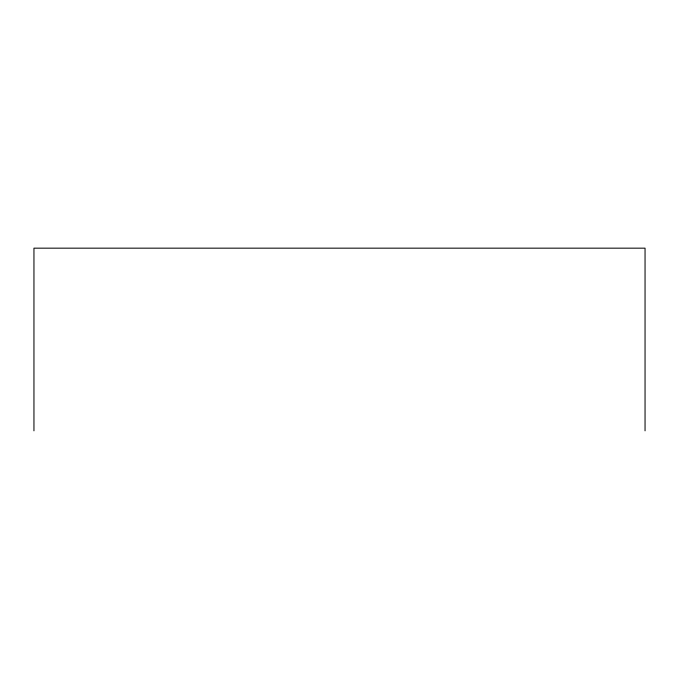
<?xml version="1.0" encoding="UTF-8"?>
<svg xmlns="http://www.w3.org/2000/svg" width="679" height="679" viewBox="0 0 679 679"><rect width="100%" height="100%" fill="white"/><g stroke="black" fill="none" stroke-linecap="round" stroke-linejoin="round"><path stroke-width="1.02" d="M645.05 430.834L645.05 248.166L33.95 248.166L33.95 430.834"/></g></svg>
